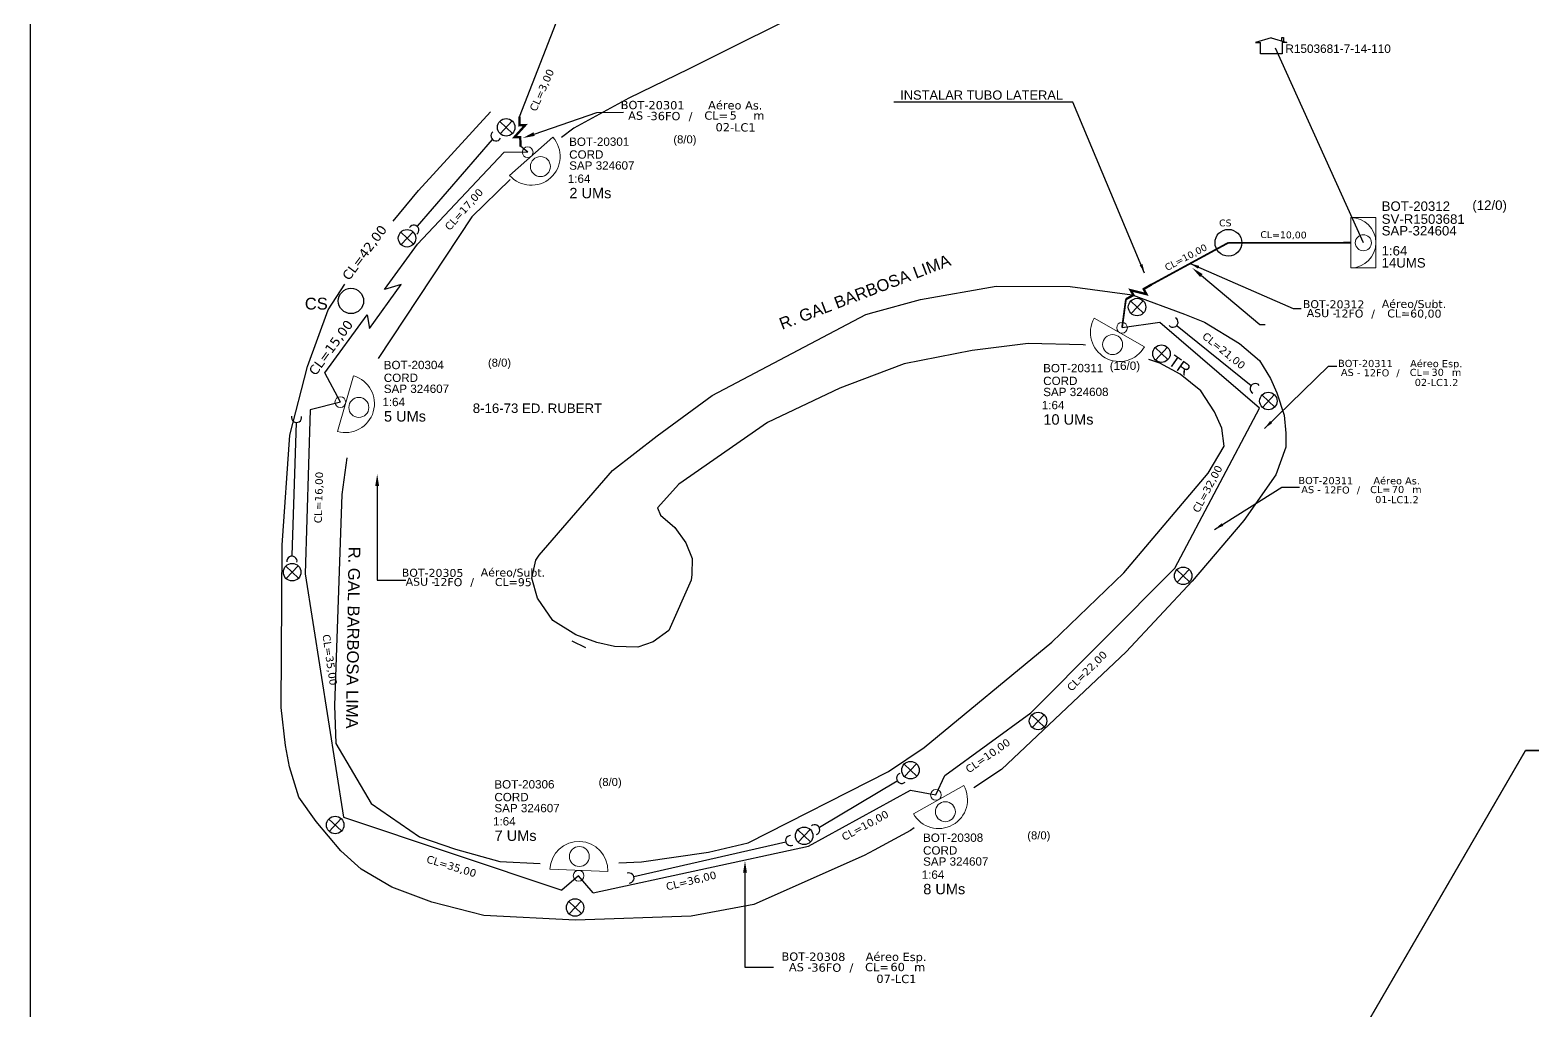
# Model space of a CAD drawing. Header units: metres. Extents: x -414 to 427, y -199 to 395.
# Drawn here: x -413.6 to -90.9, y 31.6 to 242 of the extents above; entities that cross this region are included whole.
import ezdxf
from ezdxf import colors
from ezdxf.entities.mleader import LeaderData, LeaderLine
from ezdxf.enums import TextEntityAlignment as Align
from ezdxf.math import Vec2, Vec3

# ---------------------------------------------------------------- set-up
doc = ezdxf.new("R2010")
doc.units = ezdxf.units.M
for name, color, linetype in [('10_4-POSTES', 1, 'Continuous'), ('CAP a instalar', 1, 'FENCELINE1'), ('CAP_A_INSTALAR', 1, 'Continuous'), ('CELULAS_GPON', 7, 'Continuous'), ('CS', 5, 'Continuous'), ('DROP DE CLIENTE', 140, 'Continuous'), ('label_cabos', 7, 'Continuous'), ('LOGRADOURO', 5, 'Continuous'), ('MEIO FIO', 251, 'Continuous'), ('Subida Lateral', 5, 'Continuous'), ('surveys legendas', 7, 'Continuous'), ('texto', 7, 'Continuous')]:
    doc.layers.add(name, color=color, linetype=linetype)
for name, color, linetype, lineweight in [("20.0-LEGENDA DOS CDO'S", 1, 'Continuous', 0), ('20.1-CDO_INTERIOR', 1, 'Continuous', 0), ('20.2-CDO_POSTE', 1, 'Continuous', 5), ('20.6-CORDOALHA_SUPORTE', 7, 'Continuous', 25)]:
    doc.layers.add(name, color=color, linetype=linetype, lineweight=lineweight)
doc.styles.add('ARIAL', font='arial.ttf')
doc.styles.add('DIGICADE', font='arial.ttf')
doc.styles.add('siredit', font='verdana.ttf')
doc.styles.get("Standard").update_dxf_attribs({"font": 'arial.ttf'})
doc.linetypes.add('FENCELINE1', pattern='A,0.25,-0.1,[133,ltypeshp.shx,S=0.1,R=0,X=-0.1,Y=0],-0.1,1', length=1.45)
doc.dimstyles.get("Standard").update_dxf_attribs({"dimtxt": 0.18, "dimasz": 0.18, "dimexe": 0.18, "dimexo": 0.0625, "dimgap": 0.09, "dimtad": 0, "dimtih": 1, "dimtoh": 1, "dimdec": 4, "dimzin": 0, "dimdsep": 46, "dimtxsty": 'Standard', "dimcen": 0.09, "dimadec": 0, "dimazin": 0, "dimtfac": 1, "dimtdec": 4, "dimtofl": 0, "dimtmove": 0, "dimatfit": 3, "dimfxl": 0, "dimtolj": 1, "dimtzin": 0, "dimarcsym": 0})

# ---------------------------------------------------------------- blocks, each defined once
blk = doc.blocks.new('POLE_POLE')
at = {"color": 1}
for p, q in [((-0.00000178, 0.00000566), (0.00000138, 0.0000027)), ((0.00000128, 0.00000576), (-0.00000168, 0.0000026))]:
    blk.add_line(p, q, dxfattribs=at)
blk.add_circle((-0.0000002, 0.00000418), 0.00000217, dxfattribs=at)
blk = doc.blocks.new('*U4')
at = {"color": 0}
blk.add_line((2.14, -0.58), (-2.1, -0.68), dxfattribs=at)
for centre, radius in [((0, 0.38), 0.733), ((0.03, -1.03), 0.393)]:
    blk.add_circle(centre, radius, dxfattribs=at)
blk.add_arc((0.02, -0.63), 2.12, 1.3782, 181.3782, dxfattribs=at)
blk = doc.blocks.new('Inst CDOE-8 CAIXA DIST OPT CDOE 48F_8D C_SPL OPTAP')
at = {"layer": "20.0-LEGENDA DOS CDO'S", "color": 0}
for tag, p, style, flags in [('ID_ATIVIDADE', (0.12, 6.47), 'ARIAL', 3), ('FATOR', (7.92, 6.47), 'ARIAL', 1), ('QTDE', (0.23, -0.97), 'DIGICADE', 3)]:
    blk.add_attdef(tag, p, '', height=0.8, rotation=0.118, dxfattribs=dict(at, style=style, flags=flags))
at = {"layer": "20.0-LEGENDA DOS CDO'S", "color": 0, "style": 'ARIAL'}
for tag, p, height in [('FID', (0.12, 5.25), 0.8), ('CORDOALHA', (0.12, 4.02), 0.8), ('SAP', (0.12, 2.96), 0.8), ('1:XX', (-0.01, 1.7), 0.8), ('UMS', (0.14, 0.22), 1)]:
    blk.add_attdef(tag, p, '', height=height, rotation=0.118, dxfattribs=at)
blk.add_attdef('FIBRAS_UTILIZADAS', text='', height=0.8, rotation=0.118, dxfattribs=at).set_placement((13.48, 5.26), align=Align.CENTER)
blk = doc.blocks.new('Inst CDOE-16 CAIXA DIST OPT CDOE 48F_16D C_SPL_2_1_8')
at = {"layer": "20.0-LEGENDA DOS CDO'S", "color": 0}
for tag, p, style, flags in [('ID_ATIVIDADE', (0.12, 6.47), 'ARIAL', 3), ('FATOR', (7.92, 6.47), 'ARIAL', 1), ('QTDE', (0.1, -1.17), 'DIGICADE', 3)]:
    blk.add_attdef(tag, p, '', height=0.8, rotation=0.118, dxfattribs=dict(at, style=style, flags=flags))
at = {"layer": "20.0-LEGENDA DOS CDO'S", "color": 0, "style": 'ARIAL'}
for tag, p, height in [('FID', (0.12, 5.25), 0.8), ('CORDOALHA', (0.12, 4.02), 0.8), ('SAP', (0.12, 2.96), 0.8), ('1:XX', (-0.01, 1.7), 0.8), ('UMS', (0.14, 0.22), 1)]:
    blk.add_attdef(tag, p, '', height=height, rotation=0.118, dxfattribs=at)
blk.add_attdef('FIBRAS_UTILIZADAS', text='', height=0.8, rotation=0.118, dxfattribs=at).set_placement((13.48, 5.26), align=Align.CENTER)
blk = doc.blocks.new('Inst CB AS CFOA-SM-AS-80-TS-36')
at = {"layer": 'label_cabos', "color": 0, "style": 'siredit'}
for tag, flags, p in [('ID_ATIVIDADE', 3, (1.31, 2.67)), ('FATOR', 1, (11.56, 2.55))]:
    blk.add_attdef(tag, text='', height=1, rotation=359.69, dxfattribs=dict(at, flags=flags)).set_placement(p, align=Align.MIDDLE_CENTER)
for tag, p in [('TIPO_CABO', (1.76, 0)), ('DESTINO_CABO', (3.13, 1.26)), ('CABO', (4.69, -0.05)), ('/', (7.71, -0.05)), ('LANCE', (10.81, 0)), ('TIPO_CABO', (13.11, 1.24)), ('UND', (15.96, 0)), ('FID', (13.15, -1.41))]:
    blk.add_attdef(tag, text='', height=1, rotation=359.69, dxfattribs=at).set_placement(p, align=Align.MIDDLE_CENTER)
blk.add_attdef('QTDE', (12.43, -0.47), '', height=1, rotation=359.69, dxfattribs=at)
blk = doc.blocks.new('LEGENDA DOS CABOS')
at = {"layer": 'label_cabos', "color": 0, "style": 'siredit'}
for tag, p in [('ID', (4.24, 1.63)), ('XX', (14.31, 1.67)), ('TIPO_CABO', (2.74, 0.52)), ('CABO', (6.16, 0.47)), ('/', (9.19, 0.47)), ('METROS', (14.36, 0.47))]:
    blk.add_attdef(tag, text='', height=1, rotation=359.69, dxfattribs=at).set_placement(p, align=Align.MIDDLE_CENTER)
blk = doc.blocks.new('Inst CB AS CFOA-SM-AS-120-S-12 A')
at = {"layer": 'label_cabos', "color": 0, "style": 'siredit'}
for tag, flags, p in [('ID_ATIVIDADE', 3, (1.31, 2.67)), ('FATOR', 1, (11.56, 2.55))]:
    blk.add_attdef(tag, text='', height=1, rotation=359.69, dxfattribs=dict(at, flags=flags)).set_placement(p, align=Align.MIDDLE_CENTER)
for tag, p in [('TIPO_CABO', (1.26, 0)), ('DESTINO_CABO', (3.13, 1.26)), ('CABO', (4.69, -0.05)), ('/', (7.71, -0.05)), ('LANCE', (10.81, 0)), ('TIPO_CABO', (13.11, 1.24)), ('UND', (15.96, 0)), ('FID', (13.15, -1.41))]:
    blk.add_attdef(tag, text='', height=1, rotation=359.69, dxfattribs=at).set_placement(p, align=Align.MIDDLE_CENTER)
blk.add_attdef('QTDE', (12.43, -0.47), '', height=1, rotation=359.69, dxfattribs=at)
blk = doc.blocks.new('Inst CB ESP CFOA-SM-AS-120-S-12 A')
at = {"layer": 'label_cabos', "color": 0, "style": 'siredit'}
for tag, flags, p in [('ID_ATIVIDADE', 3, (1.31, 2.67)), ('FATOR', 1, (11.56, 2.55))]:
    blk.add_attdef(tag, text='', height=1, rotation=359.69, dxfattribs=dict(at, flags=flags)).set_placement(p, align=Align.MIDDLE_CENTER)
for tag, p in [('TIPO_CABO', (1.26, 0)), ('DESTINO_CABO', (3.13, 1.26)), ('CABO', (4.69, -0.05)), ('/', (7.71, -0.05)), ('LANCE', (10.81, 0)), ('TIPO_CABO', (13.11, 1.24)), ('UND', (15.96, 0)), ('FID', (13.15, -1.41))]:
    blk.add_attdef(tag, text='', height=1, rotation=359.69, dxfattribs=at).set_placement(p, align=Align.MIDDLE_CENTER)
blk.add_attdef('QTDE', (12.43, -0.47), '', height=1, rotation=359.69, dxfattribs=at)
blk = doc.blocks.new('Inst CB ESP CFOA-SM-AS-80-TS-36')
at = {"layer": 'label_cabos', "color": 0, "style": 'siredit'}
for tag, flags, p in [('ID_ATIVIDADE', 3, (1.31, 2.67)), ('FATOR', 1, (11.56, 2.55))]:
    blk.add_attdef(tag, text='', height=1, rotation=359.69, dxfattribs=dict(at, flags=flags)).set_placement(p, align=Align.MIDDLE_CENTER)
for tag, p in [('TIPO_CABO', (1.76, 0)), ('DESTINO_CABO', (3.13, 1.26)), ('CABO', (4.69, -0.05)), ('/', (7.71, -0.05)), ('LANCE', (10.81, 0)), ('TIPO_CABO', (13.11, 1.24)), ('UND', (15.96, 0)), ('FID', (13.15, -1.41))]:
    blk.add_attdef(tag, text='', height=1, rotation=359.69, dxfattribs=at).set_placement(p, align=Align.MIDDLE_CENTER)
blk.add_attdef('QTDE', (12.43, -0.47), '', height=1, rotation=359.69, dxfattribs=at)

msp = doc.modelspace()

# ---------------------------------------------------------------- linework, layer by layer
for p, q in [((-147.11, 240.35), (-150.48, 239.36)), ((-150.48, 239.36), (-149.42, 239.36)), ((-149.42, 236.95), (-149.42, 239.35)), ((-147.11, 240.35), (-143.74, 239.36)), ((-144.84, 240.49), (-144.49, 240.49)), ((-144.84, 239.7), (-144.84, 240.49)), ((-143.74, 239.36), (-144.79, 239.36)), ((-144.79, 239.36), (-144.79, 236.95)), ((-144.49, 240.49), (-144.49, 239.6)), ((-144.79, 236.95), (-149.42, 236.95))]:
    msp.add_line(p, q)
at = {"color": 7}
msp.add_lwpolyline([(-413.64, -199.16), (427.36, -199.16), (427.36, 394.84), (-413.64, 394.84)], close=True, dxfattribs=at)
at = {"layer": '20.1-CDO_INTERIOR', "color": 1, "lineweight": 18}
msp.add_lwpolyline([(-124.63, 191.02), (-124.63, 201.81), (-130.02, 201.81), (-130.03, 191.02)], close=True, dxfattribs=at)
msp.add_circle((-127.33, 196.41), 1.73, dxfattribs=at)
msp.add_arc((-130.03, 196.42), 5.4, 269.9724, 89.9724, dxfattribs=at)
at = {"layer": '20.6-CORDOALHA_SUPORTE'}
for p, q in [((-330.45, 199.99), (-314.31, 218.54)), ((-167.29, 178.62), (-151.42, 165.81)), ((-357.35, 129.27), (-356.46, 157.85)), ((-244.14, 71.03), (-227.42, 80.93)), ((-283.99, 60.41), (-251.38, 67.89))]:
    msp.add_line(p, q, dxfattribs=at)
for centre, radius, start, end in [((-313.58, 219.37), 1.1, 127.0963, 330.8103), ((-331.24, 199.1), 1.09, 309.0885, 147.5381), ((-168.21, 179.38), 1.09, 221.2003, 59.6499), ((-150.56, 165.12), 1.1, 39.2081, 242.9221), ((-356.43, 158.95), 1.1, 166.3427, 10.0567), ((-357.4, 128.08), 1.09, 348.3349, 186.7845), ((-226.48, 81.49), 1.1, 108.7528, 312.4669), ((-245.17, 70.44), 1.09, 290.745, 129.1946), ((-250.31, 68.14), 1.1, 91.0589, 294.773), ((-285.04, 60.11), 1.09, 273.0511, 111.5007)]:
    msp.add_arc(centre, radius, start, end, dxfattribs=at)
at = {"layer": 'CAP a instalar', "color": 7, "linetype": 'FENCELINE1', "ltscale": 5, "const_width": 0.301}
for points in [[(-163.32, -34.39), (-92.52, 87.46)], [(-92.52, 87.46), (-51.78, 87.44)]]:
    msp.add_lwpolyline(points, dxfattribs=at)
at = {"layer": 'CAP_A_INSTALAR', "color": 7, "linetype": 'FENCELINE1', "ltscale": 3}
for p, q in [((-308.53, 223.46), (-300.69, 243.6)), ((-306.78, 215.82), (-308.33, 217.12)), ((-311.93, 215.78), (-330.44, 196.1)), ((-306.78, 215.82), (-311.93, 215.78)), ((-311.93, 215.78), (-311.93, 215.78)), ((-171.04, 179.29), (-179.15, 178.16)), ((-149.62, 160.95), (-171.04, 179.29)), ((-347, 162.21), (-353.48, 160.59)), ((-353.48, 160.59), (-354.59, 125.4)), ((-167.8, 126.56), (-149.62, 160.95)), ((-198.72, 95.56), (-167.8, 126.56)), ((-354.59, 125.4), (-346.35, 73.18)), ((-217.2, 82.11), (-198.72, 95.56)), ((-219.11, 77.92), (-217.2, 82.11)), ((-246.46, 66.93), (-224.58, 78.95)), ((-224.58, 78.95), (-219.11, 77.92)), ((-346.35, 73.18), (-299.42, 57.48)), ((-292.72, 56.94), (-246.46, 66.93)), ((-246.46, 66.93), (-246.46, 66.93)), ((-246.46, 66.93), (-246.46, 66.93)), ((-292.72, 56.94), (-295.84, 60.6))]:
    msp.add_line(p, q, dxfattribs=at)
at = {"layer": 'CAP_A_INSTALAR', "linetype": 'FENCELINE1', "ltscale": 3}
msp.add_line((-306.78, 215.82), (-306.78, 215.82), dxfattribs=at)
at = {"layer": 'CAP_A_INSTALAR', "color": 7, "linetype": 'FENCELINE1', "ltscale": 5}
for p, q in [((-337.51, 186.38), (-330.44, 196.1)), ((-340.75, 178.04), (-333.94, 187.47)), ((-333.94, 187.47), (-337.51, 186.38)), ((-350.36, 168.47), (-341.23, 180.92)), ((-341.23, 180.92), (-340.75, 178.04)), ((-347, 162.21), (-350.36, 168.47)), ((-295.84, 60.6), (-299.42, 57.48))]:
    msp.add_line(p, q, dxfattribs=at)
at = {"layer": 'CAP_A_INSTALAR', "color": 1, "linetype": 'FENCELINE1', "ltscale": 3, "const_width": 0.381}
for points in [[(-172.75, 187.49), (-172.75, 187.49), (-156.32, 196.42), (-156.32, 196.42)], [(-156.32, 196.41), (-130.03, 196.42)], [(-179.15, 178.16), (-178.32, 184.3)]]:
    msp.add_lwpolyline(points, dxfattribs=at)
at = {"layer": 'CS', "color": 5}
msp.add_circle((-156.32, 196.41), 2.87, dxfattribs=at)
at = {"layer": 'CS'}
msp.add_circle((-344.73, 183.92), 2.72, dxfattribs=at)
at = {"layer": 'DROP DE CLIENTE', "color": 4}
msp.add_lwpolyline([(-127.33, 196.41), (-146.21, 238.14)], dxfattribs=at)
at = {"layer": 'MEIO FIO', "color": 3}
for points in [[(-238.51, 250.51), (-243.15, 248.19), (-272.25, 233.69), (-285.09, 227.43), (-296.85, 220.99), (-299.5, 219)], [(-335.66, 201.01), (-330.23, 207.65), (-314.78, 224.54)], [(-310.56, 210.01), (-318.79, 201.98)], [(-318.79, 201.98), (-338.86, 171.56)], [(-234.55, 64.92), (-258.23, 54.45), (-271.65, 51.91), (-296.55, 51.05), (-316.21, 52.03), (-327.39, 54.89), (-335.93, 58.17), (-342.53, 61.99), (-346.91, 65.91), (-352.23, 72.21), (-355.91, 77.43), (-357.93, 83.97), (-358.77, 88.57), (-359.69, 96.67), (-359.47, 131.55), (-357.83, 155.11), (-354.03, 169.89), (-349.63, 182.03), (-346.02, 187.52)], [(-232.37, 181.52), (-222.41, 184.23), (-206.15, 187.11), (-190.27, 187.01), (-176.95, 185.21), (-165.77, 181.11), (-161.43, 179.37), (-153.95, 174.79), (-149.61, 171.17), (-147.29, 167.31), (-145.93, 164.21), (-144.37, 159.45), (-143.97, 155.57), (-143.95, 152.57), (-146.11, 146.65), (-152.99, 136.79), (-164.07, 123.81), (-178.29, 108.65), (-205.07, 83.39), (-211.01, 79.42)], [(-267.16, 163.61), (-234.19, 181.03), (-232.37, 181.52)], [(-187.02, 174.45), (-187.47, 174.53), (-199.33, 174.83), (-211.31, 173.29), (-225.97, 170.43), (-232.37, 168.01)], [(-178.76, 125.61), (-160.63, 146.95), (-157.19, 152.77), (-157.69, 156.63), (-159.33, 160.11), (-162.23, 164.65), (-166.65, 168.25), (-171.05, 170.61), (-173.39, 171.35)], [(-232.37, 168.01), (-239.77, 165.21), (-255.25, 157.87), (-274.35, 144.63), (-278.89, 139.55), (-278.23, 137.93), (-275.15, 135.33), (-272.83, 132.05), (-271.47, 128.67), (-271.55, 125.23), (-271.67, 124.03)], [(-304.35, 129.38), (-288.59, 147.51), (-278.99, 154.97), (-267.16, 163.61)], [(-345.64, 150.27), (-346.69, 142.37), (-348.29, 97.09), (-347.99, 88.99), (-340.37, 76.09)], [(-271.67, 124.03), (-276.47, 113.19), (-279.81, 110.81), (-283.15, 109.61), (-288.11, 109.81), (-291.95, 110.63), (-296.47, 112.27), (-301.37, 115.39), (-304.71, 120.13), (-305.87, 124.43), (-305.01, 128.29), (-304.35, 129.38)], [(-229.27, 82.95), (-221.65, 88.1), (-194.21, 110.71), (-178.76, 125.61)], [(-287.2, 63.39), (-282.34, 63.56), (-267.97, 65.66), (-259.44, 67.68), (-229.27, 82.95)], [(-340.37, 76.09), (-330.03, 68.97), (-322.29, 66.31), (-312.75, 63.67), (-304.11, 63.19)]]:
    msp.add_lwpolyline(points, dxfattribs=at)
at = {"layer": 'MEIO FIO', "color": 7}
for points in [[(-297.33, 111.01), (-294.39, 109.55)], [(-223.79, 70.87), (-224.61, 70.33), (-232.37, 66.1)], [(-232.37, 66.1), (-234.55, 64.92)]]:
    msp.add_lwpolyline(points, dxfattribs=at)
at = {"layer": 'Subida Lateral', "color": 5, "const_width": 0.497}
for points in [[(-308.32, 217.05), (-308.38, 219.07), (-309.63, 219.06), (-307.3, 221.66), (-308.52, 221.61), (-308.53, 223.46)], [(-172.75, 187.49), (-174.51, 186.48), (-173.92, 185.39), (-177.31, 186.23), (-176.69, 185.18), (-178.32, 184.3)]]:
    msp.add_lwpolyline(points, dxfattribs=at)

# ---------------------------------------------------------------- block references
at = {"color": 0, "lineweight": 0}
ref = msp.add_blockref('Inst CB ESP CFOA-SM-AS-120-S-12 A', (-131.65, 168.58), dxfattribs=dict(at, xscale=1.524, yscale=1.524, zscale=1.524))
ref.add_attrib('DESTINO_CABO', 'BOT-20311', dxfattribs={"layer": 'label_cabos', "color": 0, "height": 1.524, "rotation": 359.69, "style": 'siredit'}).set_placement((-126.88, 170.51), align=Align.MIDDLE_CENTER)
ref.add_attrib('CABO', '12FO', dxfattribs={"layer": 'label_cabos', "color": 0, "height": 1.524, "rotation": 359.69, "style": 'siredit'}).set_placement((-124.51, 168.51), align=Align.MIDDLE_CENTER)
ref.add_attrib('TIPO_CABO', 'Aéreo Esp.', dxfattribs={"layer": 'label_cabos', "color": 0, "height": 1.524, "rotation": 359.69, "style": 'siredit'}).set_placement((-111.68, 170.48), align=Align.MIDDLE_CENTER)
ref.add_attrib('/', '/', dxfattribs={"layer": 'label_cabos', "color": 0, "height": 1.52, "rotation": 359.69, "style": 'siredit'}).set_placement((-119.9, 168.51), align=Align.MIDDLE_CENTER)
ref.add_attrib('TIPO_CABO', 'AS - ', dxfattribs={"layer": 'label_cabos', "color": 0, "height": 1.524, "rotation": 359.69, "style": 'siredit'}).set_placement((-129.73, 168.58), align=Align.MIDDLE_CENTER)
ref.add_attrib('FID', '02-LC1.2', dxfattribs={"layer": 'label_cabos', "color": 0, "height": 1.524, "rotation": 359.69, "style": 'siredit'}).set_placement((-111.62, 166.43), align=Align.MIDDLE_CENTER)
ref.add_attrib('LANCE', 'CL=', dxfattribs={"layer": 'label_cabos', "color": 0, "height": 1.524, "rotation": 359.69, "style": 'siredit'}).set_placement((-115.18, 168.59), align=Align.MIDDLE_CENTER)
ref.add_attrib('QTDE', '30', (-112.71, 167.86), dxfattribs={"layer": 'label_cabos', "color": 0, "height": 1.524, "rotation": 359.69, "style": 'siredit'})
ref.add_attrib('UND', 'm', dxfattribs={"layer": 'label_cabos', "color": 0, "height": 1.52, "rotation": 359.69, "style": 'siredit'}).set_placement((-107.32, 168.59), align=Align.MIDDLE_CENTER)
ref = msp.add_blockref('Inst CB AS CFOA-SM-AS-120-S-12 A', (-140.16, 143.45), dxfattribs=dict(at, xscale=1.524, yscale=1.524, zscale=1.524))
ref.add_attrib('DESTINO_CABO', 'BOT-20311', dxfattribs={"layer": 'label_cabos', "color": 0, "height": 1.524, "rotation": 359.69, "style": 'siredit'}).set_placement((-135.39, 145.37), align=Align.MIDDLE_CENTER)
ref.add_attrib('CABO', '12FO', dxfattribs={"layer": 'label_cabos', "color": 0, "height": 1.524, "rotation": 359.69, "style": 'siredit'}).set_placement((-133.02, 143.37), align=Align.MIDDLE_CENTER)
ref.add_attrib('TIPO_CABO', 'Aéreo As.', dxfattribs={"layer": 'label_cabos', "color": 0, "height": 1.524, "rotation": 359.69, "style": 'siredit'}).set_placement((-120.18, 145.34), align=Align.MIDDLE_CENTER)
ref.add_attrib('/', '/', dxfattribs={"layer": 'label_cabos', "color": 0, "height": 1.52, "rotation": 359.69, "style": 'siredit'}).set_placement((-128.4, 143.37), align=Align.MIDDLE_CENTER)
ref.add_attrib('TIPO_CABO', 'AS - ', dxfattribs={"layer": 'label_cabos', "color": 0, "height": 1.524, "rotation": 359.69, "style": 'siredit'}).set_placement((-138.24, 143.44), align=Align.MIDDLE_CENTER)
ref.add_attrib('FID', '01-LC1.2', dxfattribs={"layer": 'label_cabos', "color": 0, "height": 1.524, "rotation": 359.69, "style": 'siredit'}).set_placement((-120.12, 141.29), align=Align.MIDDLE_CENTER)
ref.add_attrib('LANCE', 'CL=', dxfattribs={"layer": 'label_cabos', "color": 0, "height": 1.524, "rotation": 359.69, "style": 'siredit'}).set_placement((-123.69, 143.45), align=Align.MIDDLE_CENTER)
ref.add_attrib('QTDE', '70', (-121.22, 142.72), dxfattribs={"layer": 'label_cabos', "color": 0, "height": 1.524, "rotation": 359.69, "style": 'siredit'})
ref.add_attrib('UND', 'm', dxfattribs={"layer": 'label_cabos', "color": 0, "height": 1.52, "rotation": 359.69, "style": 'siredit'}).set_placement((-115.83, 143.45), align=Align.MIDDLE_CENTER)
at = {"layer": '10_4-POSTES', "color": 1, "xscale": 865909.0822500001, "yscale": 865909.0822500001, "zscale": 865909.0822500001}
for p in [(-311.22, 217.55), (-332.51, 193.76), (-175.75, 178.99), (-170.52, 169), (-147.55, 158.83), (-357.18, 122.1), (-165.86, 121.33), (-197.01, 90.16), (-224.41, 79.62), (-347.94, 67.86), (-247.24, 65.54), (-296.43, 50.14)]:
    msp.add_blockref('POLE_POLE', p, dxfattribs=at)
at = {"layer": "20.0-LEGENDA DOS CDO'S", "color": 7, "lineweight": 0}
ref = msp.add_blockref('Inst CDOE-8 CAIXA DIST OPT CDOE 48F_8D C_SPL OPTAP', (-298.14, 205.46), dxfattribs=dict(at, xscale=2.2352, yscale=2.2352, zscale=2.2352))
ref.add_attrib('FID', 'BOT-20301', (-297.88, 217.19), dxfattribs={"color": 0, "height": 1.788, "rotation": 0.118, "style": 'ARIAL'})
ref.add_attrib('CORDOALHA', 'CORD', (-297.87, 214.45), dxfattribs={"color": 0, "height": 1.788, "rotation": 0.118, "style": 'ARIAL'})
ref.add_attrib('SAP', 'SAP 324607', (-297.87, 212.08), dxfattribs={"color": 0, "height": 1.788, "rotation": 0.118, "style": 'ARIAL'})
ref.add_attrib('1:XX', '1:64', (-298.17, 209.26), dxfattribs={"color": 0, "height": 1.788, "rotation": 0.118, "style": 'ARIAL'})
ref.add_attrib('UMS', '2 UMs', (-297.83, 205.95), dxfattribs={"color": 0, "height": 2.235, "rotation": 0.118, "style": 'ARIAL'})
ref.add_attrib('FIBRAS_UTILIZADAS', '(8/0)', dxfattribs={"color": 0, "height": 1.726, "rotation": 0.118, "style": 'ARIAL'}).set_placement((-270.54, 217.22), align=Align.BOTTOM_RIGHT)
ref = msp.add_blockref('Inst CDOE-8 CAIXA DIST OPT CDOE 48F_8D C_SPL OPTAP', (-337.95, 157.55), dxfattribs=dict(at, xscale=2.2352, yscale=2.2352, zscale=2.2352))
ref.add_attrib('FID', 'BOT-20304', (-337.69, 169.28), dxfattribs={"color": 0, "height": 1.788, "rotation": 0.118, "style": 'ARIAL'})
ref.add_attrib('CORDOALHA', 'CORD', (-337.68, 166.54), dxfattribs={"color": 0, "height": 1.788, "rotation": 0.118, "style": 'ARIAL'})
ref.add_attrib('SAP', 'SAP 324607', (-337.68, 164.17), dxfattribs={"color": 0, "height": 1.788, "rotation": 0.118, "style": 'ARIAL'})
ref.add_attrib('1:XX', '1:64', (-337.98, 161.35), dxfattribs={"color": 0, "height": 1.788, "rotation": 0.118, "style": 'ARIAL'})
ref.add_attrib('UMS', '5 UMs', (-337.64, 158.04), dxfattribs={"color": 0, "height": 2.235, "rotation": 0.118, "style": 'ARIAL'})
ref.add_attrib('FIBRAS_UTILIZADAS', '(8/0)', dxfattribs={"color": 0, "height": 1.726, "rotation": 0.118, "style": 'ARIAL'}).set_placement((-310.35, 169.31), align=Align.BOTTOM_RIGHT)
at = {"layer": "20.0-LEGENDA DOS CDO'S", "color": 5, "lineweight": 0}
ref = msp.add_blockref('Inst CDOE-16 CAIXA DIST OPT CDOE 48F_16D C_SPL_2_1_8', (-196.35, 156.88), dxfattribs=dict(at, xscale=2.2352, yscale=2.2352, zscale=2.2352))
ref.add_attrib('FID', 'BOT-20311', (-196.09, 168.61), dxfattribs={"color": 0, "height": 1.788, "rotation": 0.118, "style": 'ARIAL'})
ref.add_attrib('CORDOALHA', 'CORD', (-196.08, 165.88), dxfattribs={"color": 0, "height": 1.788, "rotation": 0.118, "style": 'ARIAL'})
ref.add_attrib('SAP', 'SAP 324608', (-196.08, 163.5), dxfattribs={"color": 0, "height": 1.788, "rotation": 0.118, "style": 'ARIAL'})
ref.add_attrib('1:XX', '1:64', (-196.38, 160.68), dxfattribs={"color": 0, "height": 1.788, "rotation": 0.118, "style": 'ARIAL'})
ref.add_attrib('UMS', '10 UMs', (-196.04, 157.37), dxfattribs={"color": 0, "height": 2.235, "rotation": 0.118, "style": 'ARIAL'})
ref.add_attrib('FIBRAS_UTILIZADAS', '(16/0)', dxfattribs={"color": 0, "height": 1.788, "rotation": 0.118, "style": 'ARIAL'}).set_placement((-175.27, 168.6), align=Align.BOTTOM_RIGHT)
at = {"layer": "20.0-LEGENDA DOS CDO'S", "color": 7, "lineweight": 0}
ref = msp.add_blockref('Inst CDOE-8 CAIXA DIST OPT CDOE 48F_8D C_SPL OPTAP', (-314.21, 67.57), dxfattribs=dict(at, xscale=2.2352, yscale=2.2352, zscale=2.2352))
ref.add_attrib('FID', 'BOT-20306', (-313.94, 79.3), dxfattribs={"color": 0, "height": 1.788, "rotation": 0.118, "style": 'ARIAL'})
ref.add_attrib('CORDOALHA', 'CORD', (-313.93, 76.57), dxfattribs={"color": 0, "height": 1.788, "rotation": 0.118, "style": 'ARIAL'})
ref.add_attrib('SAP', 'SAP 324607', (-313.93, 74.19), dxfattribs={"color": 0, "height": 1.788, "rotation": 0.118, "style": 'ARIAL'})
ref.add_attrib('1:XX', '1:64', (-314.23, 71.37), dxfattribs={"color": 0, "height": 1.788, "rotation": 0.118, "style": 'ARIAL'})
ref.add_attrib('UMS', '7 UMs', (-313.89, 68.06), dxfattribs={"color": 0, "height": 2.235, "rotation": 0.118, "style": 'ARIAL'})
ref.add_attrib('FIBRAS_UTILIZADAS', '(8/0)', dxfattribs={"color": 0, "height": 1.726, "rotation": 0.118, "style": 'ARIAL'}).set_placement((-286.6, 79.33), align=Align.BOTTOM_RIGHT)
ref = msp.add_blockref('Inst CDOE-8 CAIXA DIST OPT CDOE 48F_8D C_SPL OPTAP', (-222.15, 56.13), dxfattribs=dict(at, xscale=2.2352, yscale=2.2352, zscale=2.2352))
ref.add_attrib('FID', 'BOT-20308', (-221.88, 67.85), dxfattribs={"color": 0, "height": 1.788, "rotation": 0.118, "style": 'ARIAL'})
ref.add_attrib('CORDOALHA', 'CORD', (-221.88, 65.12), dxfattribs={"color": 0, "height": 1.788, "rotation": 0.118, "style": 'ARIAL'})
ref.add_attrib('SAP', 'SAP 324607', (-221.87, 62.74), dxfattribs={"color": 0, "height": 1.788, "rotation": 0.118, "style": 'ARIAL'})
ref.add_attrib('1:XX', '1:64', (-222.18, 59.93), dxfattribs={"color": 0, "height": 1.788, "rotation": 0.118, "style": 'ARIAL'})
ref.add_attrib('UMS', '8 UMs', (-221.84, 56.61), dxfattribs={"color": 0, "height": 2.235, "rotation": 0.118, "style": 'ARIAL'})
ref.add_attrib('FIBRAS_UTILIZADAS', '(8/0)', dxfattribs={"color": 0, "height": 1.726, "rotation": 0.118, "style": 'ARIAL'}).set_placement((-194.54, 67.88), align=Align.BOTTOM_RIGHT)
at = {"layer": '20.2-CDO_POSTE', "color": 7, "zscale": 2.92608}
for p, xscale, yscale, rotation in [((-304.8, 213.57), -2.926079999999999, 2.92608, 222.9830390450754), ((-344.12, 161.36), -2.926079999999999, 2.92608, 255.1165481195034), ((-217.66, 75.29), -2.926080000000001, 2.926079999999999, 210.5022876363973), ((-295.71, 63.6), -2.926079999999999, 2.92608, 359.0794045877794)]:
    msp.add_blockref('*U4', p, dxfattribs=dict(at, xscale=xscale, yscale=yscale, rotation=rotation))
at = {"layer": '20.2-CDO_POSTE', "color": 5, "xscale": -2.926080000000001, "yscale": 2.92608, "zscale": 2.92608, "rotation": 151.8710506984279}
msp.add_blockref('*U4', (-180.65, 175.55), dxfattribs=at)
at = {"layer": 'label_cabos', "color": 0, "lineweight": 0}
ref = msp.add_blockref('Inst CB AS CFOA-SM-AS-80-TS-36', (-285.52, 223.69), dxfattribs=dict(at, xscale=1.778, yscale=1.778, zscale=1.778))
ref.add_attrib('DESTINO_CABO', 'BOT-20301', dxfattribs={"color": 0, "height": 1.778, "rotation": 359.69, "style": 'siredit'}).set_placement((-279.95, 225.94), align=Align.MIDDLE_CENTER)
ref.add_attrib('TIPO_CABO', 'Aéreo As.', dxfattribs={"color": 0, "height": 1.778, "rotation": 359.69, "style": 'siredit'}).set_placement((-262.21, 225.91), align=Align.MIDDLE_CENTER)
ref.add_attrib('CABO', '36FO', dxfattribs={"color": 0, "height": 1.778, "rotation": 359.69, "style": 'siredit'}).set_placement((-277.19, 223.6), align=Align.MIDDLE_CENTER)
ref.add_attrib('/', '/', dxfattribs={"color": 0, "height": 1.78, "rotation": 359.69, "style": 'siredit'}).set_placement((-271.8, 223.6), align=Align.MIDDLE_CENTER)
ref.add_attrib('TIPO_CABO', 'AS - ', dxfattribs={"color": 0, "height": 1.778, "rotation": 359.69, "style": 'siredit'}).set_placement((-282.38, 223.69), align=Align.MIDDLE_CENTER)
ref.add_attrib('FID', '02-LC1', dxfattribs={"color": 0, "height": 1.778, "rotation": 359.69, "style": 'siredit'}).set_placement((-262.14, 221.18), align=Align.MIDDLE_CENTER)
ref.add_attrib('LANCE', 'CL=', dxfattribs={"color": 0, "height": 1.778, "rotation": 359.69, "style": 'siredit'}).set_placement((-266.3, 223.7), align=Align.MIDDLE_CENTER)
ref.add_attrib('QTDE', '5', (-263.42, 222.85), dxfattribs={"color": 0, "height": 1.78, "rotation": 359.69, "style": 'siredit'})
ref.add_attrib('UND', 'm', dxfattribs={"color": 0, "height": 1.78, "rotation": 359.69, "style": 'siredit'}).set_placement((-257.13, 223.7), align=Align.MIDDLE_CENTER)
at = {"layer": 'label_cabos', "color": 0, "lineweight": 0, "xscale": 1.713492624990774, "yscale": 1.713492624990774, "zscale": 1.713492624990774}
for p, values in [((-140.98, 180.42), {'ID': 'BOT-20312', 'CABO': '12FO', 'METROS': 'CL=60,00', 'XX': 'Aéreo/Subt.', '/': '/', 'TIPO_CABO': 'ASU -'}), ((-334.47, 122.79), {'ID': 'BOT-20305', 'CABO': '12FO', 'METROS': 'CL=95', 'XX': 'Aéreo/Subt.', '/': '/', 'TIPO_CABO': 'ASU -'})]:
    msp.add_blockref('LEGENDA DOS CABOS', p, dxfattribs=at).add_auto_attribs(values)
at = {"layer": 'label_cabos', "color": 0, "lineweight": 0}
ref = msp.add_blockref('Inst CB ESP CFOA-SM-AS-80-TS-36', (-250.99, 40.97), dxfattribs=dict(at, xscale=1.778, yscale=1.778, zscale=1.778))
ref.add_attrib('DESTINO_CABO', 'BOT-20308', dxfattribs={"color": 0, "height": 1.778, "rotation": 359.69, "style": 'siredit'}).set_placement((-245.42, 43.22), align=Align.MIDDLE_CENTER)
ref.add_attrib('TIPO_CABO', 'Aéreo Esp.', dxfattribs={"color": 0, "height": 1.778, "rotation": 359.69, "style": 'siredit'}).set_placement((-227.68, 43.19), align=Align.MIDDLE_CENTER)
ref.add_attrib('CABO', '36FO', dxfattribs={"color": 0, "height": 1.778, "rotation": 359.69, "style": 'siredit'}).set_placement((-242.66, 40.88), align=Align.MIDDLE_CENTER)
ref.add_attrib('/', '/', dxfattribs={"color": 0, "height": 1.78, "rotation": 359.69, "style": 'siredit'}).set_placement((-237.28, 40.88), align=Align.MIDDLE_CENTER)
ref.add_attrib('TIPO_CABO', 'AS - ', dxfattribs={"color": 0, "height": 1.778, "rotation": 359.69, "style": 'siredit'}).set_placement((-247.86, 40.97), align=Align.MIDDLE_CENTER)
ref.add_attrib('FID', '07-LC1', dxfattribs={"color": 0, "height": 1.778, "rotation": 359.69, "style": 'siredit'}).set_placement((-227.61, 38.46), align=Align.MIDDLE_CENTER)
ref.add_attrib('LANCE', 'CL=', dxfattribs={"color": 0, "height": 1.778, "rotation": 359.69, "style": 'siredit'}).set_placement((-231.77, 40.98), align=Align.MIDDLE_CENTER)
ref.add_attrib('QTDE', '60', (-228.89, 40.13), dxfattribs={"color": 0, "height": 1.778, "rotation": 359.69, "style": 'siredit'})
ref.add_attrib('UND', 'm', dxfattribs={"color": 0, "height": 1.78, "rotation": 359.69, "style": 'siredit'}).set_placement((-222.61, 40.98), align=Align.MIDDLE_CENTER)

# ---------------------------------------------------------------- texts
at = {"layer": "20.0-LEGENDA DOS CDO'S", "color": 1, "style": 'ARIAL'}
for tag, p, s in [('BOT-20312', (-123.4, 203.25), 'CDOIXXX'), ('SV-R1503681', (-123.39, 200.48), 'SV-XXXXXX'), ('SAP-324604', (-123.4, 197.98), 'SAP'), ('1:64', (-123.42, 193.68), '1:64'), ('14UMS', (-123.42, 191.1), 'UMs')]:
    msp.add_attdef(tag, p, s, height=2.032, rotation=359.9724, dxfattribs=at)
msp.add_attdef('(12/0)', text='(XX/YY)', height=2.032, rotation=359.9724, dxfattribs=at).set_placement((-100.22, 203.46), align=Align.CENTER)
at = {"layer": 'CELULAS_GPON', "style": 'siredit'}
for s, height, rotation, p in [('CL=3,00', 1.626, 65.9965, (-304.97, 224.44)), ('CL=17,00', 1.626, 48.4213, (-323.53, 198.9)), ('CL=42,00', 2.032, 53.2514, (-345.15, 188.16)), ('CL=10,00', 1.463, 359.3737, (-149.46, 197.44)), ('CL=10,00', 1.463, 27.9296, (-169.5, 190.32)), ('CL=15,00', 2.032, 53.7786, (-352.32, 167.74)), ('CL=21,00', 1.626, 321.0921, (-162.1, 176.09)), ('CL=32,00', 1.626, 62.1401, (-162.68, 138.33)), ('CL=16,00', 1.626, 88.5266, (-351, 136.21)), ('CL=35,00', 1.626, 278.3492, (-350.86, 112.27)), ('CL=22,00', 1.626, 45.0441, (-190.02, 100.04)), ('CL=10,00', 1.626, 34.8023, (-212.05, 82.53)), ('CL=10,00', 1.626, 28.4844, (-238.8, 68.03)), ('CL=35,00', 1.626, 342.8947, (-328.66, 63.48)), ('CL=36,00', 1.626, 13.7532, (-276.86, 57.42))]:
    msp.add_text(s, height=height, rotation=rotation, dxfattribs=at).set_placement(p)
at = {"layer": 'CELULAS_GPON', "color": 5, "style": 'siredit'}
msp.add_text('CS', height=1.463, dxfattribs=at).set_placement((-158.32, 199.93))
at = {"layer": 'CS'}
msp.add_text('CS', height=2.54, dxfattribs=at).set_placement((-354.64, 182.08))
at = {"layer": 'LOGRADOURO', "color": 5, "style": 'ARIAL'}
for rotation, p in [(20.8876, (-252.16, 177.71)), (269.1875, (-345.25, 131.21))]:
    msp.add_text('R. GAL BARBOSA LIMA', height=2.54, rotation=rotation, dxfattribs=at).set_placement(p)
at = {"layer": 'surveys legendas', "color": 7}
for s, height, p in [('R1503681-7-14-110', 1.811, (-144.08, 237.15)), ('8-16-73 ED. RUBERT', 2.032, (-318.57, 159.89))]:
    msp.add_text(s, height=height, dxfattribs=at).set_placement(p)
at = {"layer": 'surveys legendas', "color": 2}
msp.add_text('INSTALAR TUBO LATERAL', height=1.9756, dxfattribs=at).set_placement((-226.79, 227.12))
at = {"layer": 'texto', "color": 10}
msp.add_text('TR', height=2.54, rotation=324.9635, dxfattribs=at).set_placement((-169.44, 170.46))

# ---------------------------------------------------------------- leaders
at = {"color": 2}
msp.add_leader([(-174.3, 189.89), (-189.72, 226.6), (-228.13, 226.6)], dimstyle='Standard', override={"dimasz": 2}, dxfattribs=at)
at = {"color": 7}
msp.add_leader([(-164.53, 191.95), (-142.41, 182.28), (-140.7, 182.28)], dimstyle='Standard', override={"dimasz": 2, "dimgap": 0.09, "dimtad": 0}, dxfattribs=at)
for points in [[(-148.55, 156.57), (-134.84, 169.94), (-133.01, 169.94)], [(-159.28, 134.88), (-144.86, 143.98), (-141.06, 143.98)]]:
    msp.add_leader(points, dimstyle='Standard', override={"dimasz": 2})
ml = msp.add_multileader_mtext('Standard', dxfattribs=at)
ml.set_content('', color=7)
ml.set_leader_properties()
ml.build(insert=Vec2(0, 0))
ml.multileader.update_dxf_attribs({"text_right_attachment_type": 6, "dogleg_length": 0.914, "arrow_head_size": 2.54})
ctx = ml.context
ctx.base_point, ctx.char_height, ctx.arrow_head_size, ctx.landing_gap_size, ctx.plane_origin, ctx.plane_x_axis, ctx.plane_y_axis = Vec3(-286.24, 224.45), 0.457, 2.54, 0.229, Vec3(-307.8, 218.9), Vec3(0.999881, 0.015418), Vec3(-0.015418, 0.999881)
ctx.right_attachment = 6
notes = []
notes.append((ctx, [(0, (1, 1, 0), (-291.92, 224.36), (0.999881, 0.015418), 5.68, [(0, [(-307.8, 218.9)], 0, [])])]))
ctx.mtext.insert, ctx.mtext.text_direction, ctx.mtext.rotation, ctx.mtext.flow_direction = Vec3(-286.02, 224.68), Vec3(0.999881, 0.015418), 0.015419, 5
ml = msp.add_multileader_mtext('Standard', dxfattribs=at)
ml.set_content('', color=7)
ml.set_leader_properties()
ml.build(insert=Vec2(0, 0))
ml.multileader.update_dxf_attribs({"text_right_attachment_type": 6, "dogleg_length": 0.914, "arrow_head_size": 2.54})
ctx = ml.context
ctx.base_point, ctx.char_height, ctx.arrow_head_size, ctx.landing_gap_size, ctx.plane_origin, ctx.plane_x_axis, ctx.plane_y_axis = Vec3(-148.2, 178.55), 0.457, 2.54, 0.229, Vec3(-164.68, 178.78), Vec3(-1, 0), Vec3(0, -1)
ctx.right_attachment, ctx.text_align_type = 6, 2
notes.append((ctx, [(0, (1, 1, 0), (-149.58, 178.87), (1, 0), 0.914, [(0, [(-164.07, 191.01)], 0, [])])]))
ctx.mtext.insert, ctx.mtext.text_direction, ctx.mtext.rotation, ctx.mtext.alignment, ctx.mtext.flow_direction = Vec3(-148.43, 178.33), Vec3(-1, 0), 3.141593, 3, 5
ml = msp.add_multileader_mtext('Standard', dxfattribs=at)
ml.set_content('', color=7)
ml.set_leader_properties()
ml.build(insert=Vec2(0, 0))
ml.multileader.update_dxf_attribs({"text_right_attachment_type": 6, "dogleg_length": 0.914, "arrow_head_size": 2.54})
ctx = ml.context
ctx.base_point, ctx.char_height, ctx.arrow_head_size, ctx.landing_gap_size, ctx.plane_origin = Vec3(-332.97, 123.98), 0.457, 2.54, 0.229, Vec3(-355.07, 118.76)
ctx.right_attachment = 6
notes.append((ctx, [(0, (1, 1, 0), (-339.1, 123.98), (1, 0), 6.13, [(0, [(-339.1, 146.75)], 0, [])])]))
ctx.mtext.insert, ctx.mtext.rotation, ctx.mtext.flow_direction = Vec3(-332.74, 124.2), 6.283185, 5
ml = msp.add_multileader_mtext('Standard', dxfattribs=at)
ml.set_content('', color=7)
ml.set_leader_properties()
ml.build(insert=Vec2(0, 0))
ml.multileader.update_dxf_attribs({"text_right_attachment_type": 6, "dogleg_length": 0.914, "arrow_head_size": 2.54})
ctx = ml.context
ctx.base_point, ctx.char_height, ctx.arrow_head_size, ctx.landing_gap_size, ctx.plane_origin = Vec3(-253.98, 41), 0.457, 2.54, 0.229, Vec3(-276.08, 35.79)
ctx.right_attachment = 6
notes.append((ctx, [(0, (1, 1, 0), (-260.12, 41), (1, 0), 6.13, [(0, [(-260.12, 63.78)], 0, [])])]))
ctx.mtext.insert, ctx.mtext.rotation, ctx.mtext.flow_direction = Vec3(-253.76, 41.23), 6.283185, 5
for ctx, leaders in notes:
    for number, flags, end, landing, length, lines in leaders:
        leader = LeaderData()
        leader.index, (leader.has_last_leader_line, leader.has_dogleg_vector, leader.attachment_direction) = number, flags
        leader.last_leader_point, leader.dogleg_vector, leader.dogleg_length = Vec3(end), Vec3(landing), length
        for number, points, colour, breaks in lines:
            line = LeaderLine()
            line.index, line.vertices, line.color, line.breaks = number, Vec3.list(points), colors.encode_raw_color(colour), breaks
            leader.lines.append(line)
        ctx.leaders.append(leader)

doc.saveas('drawing.dxf')
